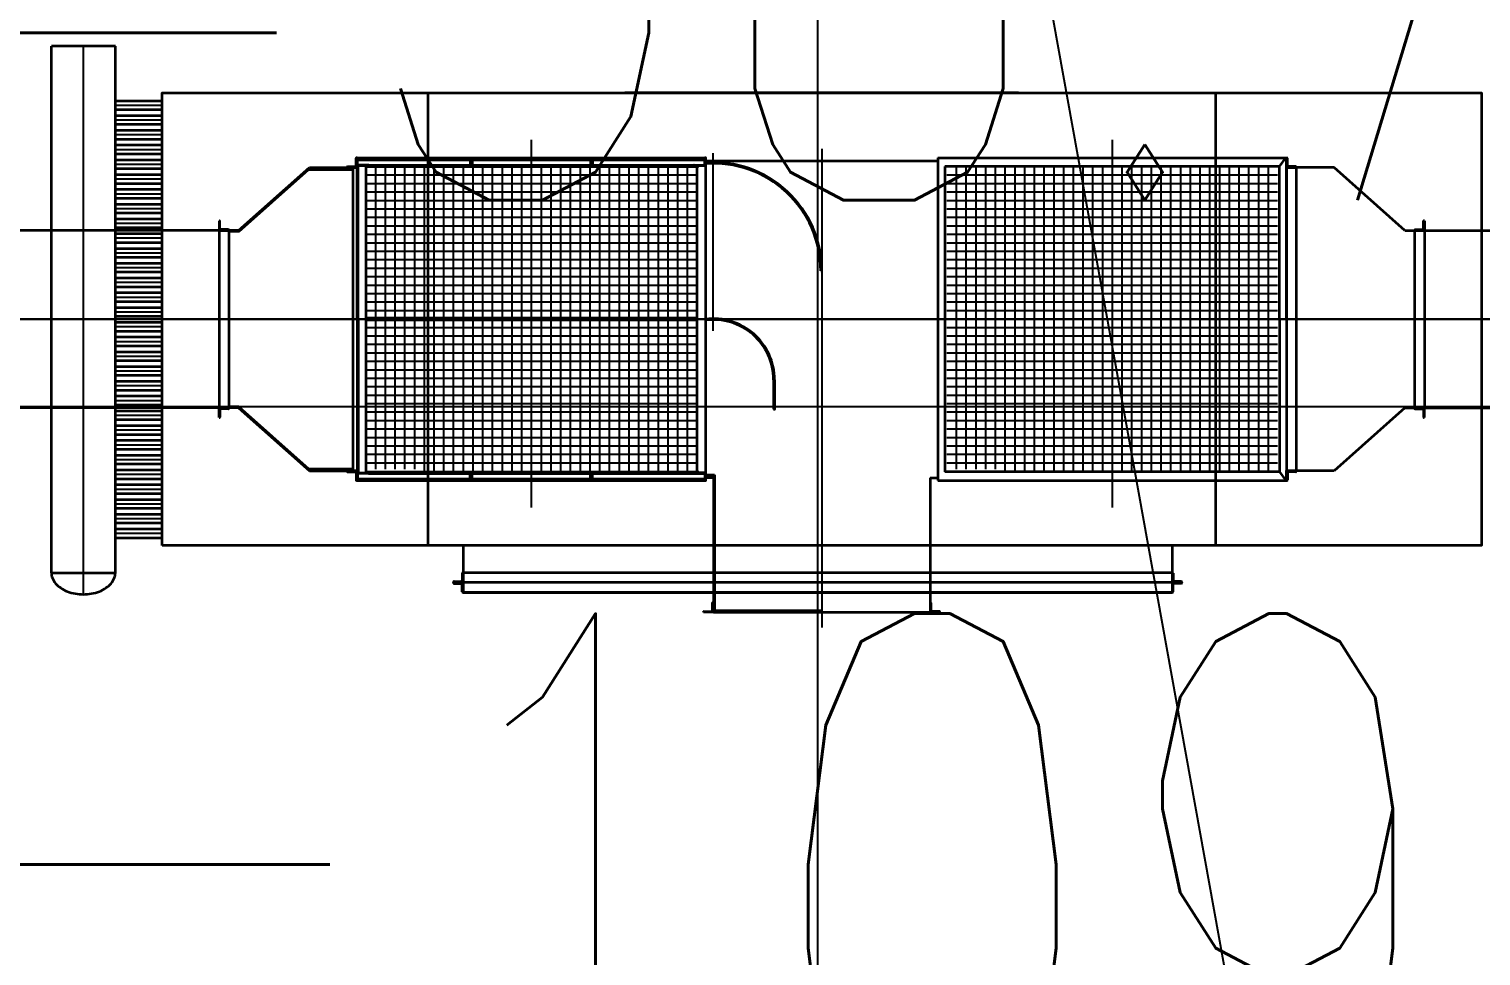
# Model space of a CAD drawing. Extents: x -170 to 1091, y -90 to 504.
# Drawn here: x 88.99 to 96.37, y 65.82 to 70.52 of the extents above; entities that cross this region are included whole.
import ezdxf

# ---------------------------------------------------------------- set-up
doc = ezdxf.new("R2010")
doc.units = 0
doc.header["$LTSCALE"] = 1000
doc.linetypes.add('CENTER', pattern=[50.8, 31.75, -6.35, 6.35, -6.35])
doc.linetypes.add('EB_DASHDOT', pattern=[39, 30, -3, 3, -3])
doc.layers.add('CAXA1', color=1, linetype='EB_DASHDOT', lineweight=25)
doc.layers.add('EB0', color=7, linetype='CONTINUOUS', lineweight=35)
for name, color, linetype in [('CENTER', 2, 'CENTER'), ('DIM_COOR', 3, 'CONTINUOUS'), ('PUB_TEXT', 7, 'CONTINUOUS')]:
    doc.layers.add(name, color=color, linetype=linetype)
doc.styles.add('_TCH_DIM', font='SIMPLEX', dxfattribs={"bigfont": 'GBCBIG'})

# ---------------------------------------------------------------- blocks, each defined once
blk = doc.blocks.new('*X249')
at = {"layer": 'EB0'}
for p, q in [((-50, 0), (-50, 3.5)), ((0, 0), (-50, 0)), ((-48.5, 5), (-10.5, 5)), ((-5, 10.5), (-5, 48.4)), ((0, 50), (-3.3, 50)), ((0, 50), (0, 0))]:
    blk.add_line(p, q, dxfattribs=at)
for centre, radius, start, end in [((-48.5, 3.5), 1.52, 90, 180), ((-10.5, 10.5), 5.5, 270.12178, 360), ((-3.3, 48.4), 1.65, 90, 179.73787)]:
    blk.add_arc(centre, radius, start, end, dxfattribs=at)
blk = doc.blocks.new('*X248')
at = {"layer": 'EB0', "color": 0, "linetype": 'ByBlock', "lineweight": -2, "ltscale": 0.2}
blk.add_blockref('*X249', (0, 0), dxfattribs=at)
blk = doc.blocks.new('*X251')
at = {"layer": 'EB0'}
for p, q in [((-50, 0), (-50, 3.5)), ((0, 0), (-50, 0)), ((-48.5, 5), (-10.5, 5)), ((-5, 10.5), (-5, 48.4)), ((0, 50), (-3.3, 50)), ((0, 50), (0, 0))]:
    blk.add_line(p, q, dxfattribs=at)
for centre, radius, start, end in [((-48.5, 3.5), 1.52, 90, 180), ((-10.5, 10.5), 5.5, 270.12178, 360), ((-3.3, 48.4), 1.65, 90, 179.73787)]:
    blk.add_arc(centre, radius, start, end, dxfattribs=at)
blk = doc.blocks.new('*X250')
at = {"layer": 'EB0', "color": 0, "linetype": 'ByBlock', "lineweight": -2, "ltscale": 0.2}
blk.add_blockref('*X251', (0, 0), dxfattribs=at)
blk = doc.blocks.new('*X253')
at = {"layer": 'EB0'}
for p, q in [((0, 50), (0, 0)), ((0, 50), (3.3, 50)), ((0, 0), (50, 0)), ((5, 10.5), (5, 48.4)), ((48.5, 5), (10.5, 5)), ((50, 0), (50, 3.5))]:
    blk.add_line(p, q, dxfattribs=at)
for centre, radius, start, end in [((3.3, 48.4), 1.65, 0.26213, 90), ((10.5, 10.5), 5.5, 180, 269.87822), ((48.5, 3.5), 1.52, 0, 90)]:
    blk.add_arc(centre, radius, start, end, dxfattribs=at)
blk = doc.blocks.new('*X252')
at = {"layer": 'EB0', "color": 0, "linetype": 'ByBlock', "lineweight": -2, "ltscale": 0.2}
blk.add_blockref('*X253', (0, 0), dxfattribs=at)
blk = doc.blocks.new('*X255')
at = {"layer": 'EB0'}
for p, q in [((0, 50), (0, 0)), ((0, 50), (3.3, 50)), ((0, 0), (50, 0)), ((5, 10.5), (5, 48.4)), ((48.5, 5), (10.5, 5)), ((50, 0), (50, 3.5))]:
    blk.add_line(p, q, dxfattribs=at)
for centre, radius, start, end in [((3.3, 48.4), 1.65, 0.26213, 90), ((10.5, 10.5), 5.5, 180, 269.87822), ((48.5, 3.5), 1.52, 0, 90)]:
    blk.add_arc(centre, radius, start, end, dxfattribs=at)
blk = doc.blocks.new('*X254')
at = {"layer": 'EB0', "color": 0, "linetype": 'ByBlock', "lineweight": -2, "ltscale": 0.2}
blk.add_blockref('*X255', (0, 0), dxfattribs=at)
blk = doc.blocks.new('*X257')
at = {"layer": 'EB0'}
for p, q in [((0, 0), (50, 0)), ((0, -50), (0, 0)), ((50, 0), (50, -3.5)), ((0, -50), (3.3, -50)), ((5, -10.5), (5, -48.4)), ((48.5, -5), (10.5, -5))]:
    blk.add_line(p, q, dxfattribs=at)
for centre, radius, start, end in [((3.3, -48.4), 1.65, 270, 359.73787), ((10.5, -10.5), 5.5, 90.12178, 180), ((48.5, -3.5), 1.52, 270, 360)]:
    blk.add_arc(centre, radius, start, end, dxfattribs=at)
blk = doc.blocks.new('*X256')
at = {"layer": 'EB0', "color": 0, "linetype": 'ByBlock', "lineweight": -2, "ltscale": 0.2}
blk.add_blockref('*X257', (0, 0), dxfattribs=at)
blk = doc.blocks.new('*X259')
at = {"layer": 'EB0'}
for p, q in [((-50, 0), (-50, 3.5)), ((0, 0), (-50, 0)), ((-48.5, 5), (-10.5, 5)), ((-5, 10.5), (-5, 48.4)), ((0, 50), (-3.3, 50)), ((0, 50), (0, 0))]:
    blk.add_line(p, q, dxfattribs=at)
for centre, radius, start, end in [((-48.5, 3.5), 1.52, 90, 180), ((-10.5, 10.5), 5.5, 270.12178, 360), ((-3.3, 48.4), 1.65, 90, 179.73787)]:
    blk.add_arc(centre, radius, start, end, dxfattribs=at)
blk = doc.blocks.new('*X258')
at = {"layer": 'EB0', "color": 0, "linetype": 'ByBlock', "lineweight": -2, "ltscale": 0.2}
blk.add_blockref('*X259', (0, 0), dxfattribs=at)
blk = doc.blocks.new('*X261')
at = {"layer": 'EB0'}
for p, q in [((0, 0), (-50, 0)), ((-50, 0), (-50, -3.5)), ((0, -50), (0, 0)), ((-48.5, -5), (-10.5, -5)), ((-5, -10.5), (-5, -48.4)), ((0, -50), (-3.3, -50))]:
    blk.add_line(p, q, dxfattribs=at)
for centre, radius, start, end in [((-48.5, -3.5), 1.52, 180, 270), ((-10.5, -10.5), 5.5, 0, 89.87822), ((-3.3, -48.4), 1.65, 180.26213, 270)]:
    blk.add_arc(centre, radius, start, end, dxfattribs=at)
blk = doc.blocks.new('*X260')
at = {"layer": 'EB0', "color": 0, "linetype": 'ByBlock', "lineweight": -2, "ltscale": 0.2}
blk.add_blockref('*X261', (0, 0), dxfattribs=at)
blk = doc.blocks.new('*X263')
at = {"layer": 'EB0'}
for p, q in [((0, 50), (0, 0)), ((0, 50), (3.3, 50)), ((0, 0), (50, 0)), ((5, 10.5), (5, 48.4)), ((48.5, 5), (10.5, 5)), ((50, 0), (50, 3.5))]:
    blk.add_line(p, q, dxfattribs=at)
for centre, radius, start, end in [((3.3, 48.4), 1.65, 0.26213, 90), ((10.5, 10.5), 5.5, 180, 269.87822), ((48.5, 3.5), 1.52, 0, 90)]:
    blk.add_arc(centre, radius, start, end, dxfattribs=at)
blk = doc.blocks.new('*X262')
at = {"layer": 'EB0', "color": 0, "linetype": 'ByBlock', "lineweight": -2, "ltscale": 0.2}
blk.add_blockref('*X263', (0, 0), dxfattribs=at)

msp = doc.modelspace()

# ---------------------------------------------------------------- linework, layer by layer
at = {"layer": 'CAXA1', "ltscale": 20}
msp.add_line((92.99947, 91.75001), (92.99944, 61.14843), dxfattribs=at)
at = {"layer": 'CENTER', "ltscale": 25}
for p, q in [((92.99997, 66.05662, 0), (92.99998, 74.31714, 0)), ((97.40132, 69.05001, -0.908), (86.97213, 69.05002, -0.908)), ((97.40132, 69.05001, -0.908), (86.97213, 69.05002, -0.908))]:
    msp.add_line(p, q, dxfattribs=at)
at = {"layer": 'DIM_COOR', "color": 4, "linetype": 'Continuous'}
for p, q in [((92.99945, 77.19997), (99.03007, 43.78661)), ((105.02156, 68.60446), (86.65156, 68.60446))]:
    msp.add_line(p, q, dxfattribs=at)
at = {"layer": 'EB0'}
for p, q in [((89.10794, 67.76252, -0.908), (89.10794, 70.43752, -0.908)), ((89.43294, 70.43752, -0.908), (89.10794, 70.43752, -0.908)), ((89.10794, 67.76252, -0.908), (89.10794, 70.43752, -0.908)), ((89.43294, 70.43752, -0.908), (89.10794, 70.43752, -0.908)), ((89.43294, 67.76252, -0.908), (89.43294, 70.43752, -0.908)), ((89.43294, 67.76252, -0.908), (89.43294, 70.43752, -0.908)), ((91.02044, 70.20001, -0.908), (91.02044, 67.90001, -0.908)), ((94.02046, 70.20001, -0.908), (92.02044, 70.20001, -0.908)), ((94.02046, 70.20001, -0.908), (92.02044, 70.20001, -0.908)), ((95.02044, 70.20001, -0.908), (95.02044, 67.90001, -0.908)), ((89.43294, 70.16002, -0.908), (89.67044, 70.16002, -0.908)), ((89.43294, 70.11502, -0.908), (89.67044, 70.11502, -0.908)), ((89.43294, 70.08502, -0.908), (89.67044, 70.08502, -0.908)), ((89.43294, 70.04002, -0.908), (89.67044, 70.04002, -0.908)), ((89.43294, 70.01002, -0.908), (89.67044, 70.01002, -0.908)), ((89.43294, 69.96502, -0.908), (89.67044, 69.96502, -0.908)), ((89.43294, 69.93502, -0.908), (89.67044, 69.93502, -0.908)), ((89.43294, 69.89002, -0.908), (89.67044, 69.89002, -0.908)), ((89.43294, 69.86002, -0.908), (89.67044, 69.86002, -0.908)), ((90.66044, 69.87001, -0.908), (90.66044, 68.23001, -0.908)), ((90.66044, 69.87001, -0.908), (90.66245, 69.87001, -0.908)), ((90.66044, 69.87001, -0.908), (90.66044, 69.83001, -0.908)), ((90.66044, 69.87001, -0.908), (92.43044, 69.87001, -0.908)), ((90.66044, 69.05001, -0.908), (90.66044, 69.87001, -0.908)), ((90.66344, 69.83751, -0.908), (90.66344, 69.86903, -0.908)), ((90.66344, 69.86001, -0.908), (91.23544, 69.86001, -0.908)), ((90.71892, 69.83301, -0.908), (90.66793, 69.83301, -0.908)), ((90.71892, 69.83301, -0.908), (92.37196, 69.83301, -0.908)), ((90.72044, 69.83001, -0.908), (90.72044, 69.83149, -0.908)), ((91.23544, 69.87001, -0.908), (91.23544, 69.83301, -0.908)), ((91.23544, 69.87001, -0.908), (91.24544, 69.87001, -0.908)), ((91.24544, 69.87001, -0.908), (91.24544, 69.83301, -0.908)), ((91.24544, 69.86001, -0.908), (91.84544, 69.86001, -0.908)), ((91.84544, 69.87001, -0.908), (91.84544, 69.83301, -0.908)), ((91.84544, 69.87001, -0.908), (91.85544, 69.87001, -0.908)), ((91.85544, 69.87001, -0.908), (91.85544, 69.83301, -0.908)), ((91.85544, 69.86001, -0.908), (92.42744, 69.86001, -0.908)), ((92.37044, 69.83001, -0.908), (92.37044, 69.83149, -0.908)), ((92.37196, 69.83301, -0.908), (92.42295, 69.83301, -0.908)), ((92.42744, 69.83751, -0.908), (92.42744, 69.86903, -0.908)), ((92.43044, 69.87001, -0.908), (92.42843, 69.87001, -0.908)), ((92.43044, 69.87001, -0.908), (92.43044, 68.23001, -0.908)), ((92.43044, 69.87001, -0.908), (92.43044, 69.83001, -0.908)), ((92.43044, 69.85499, -0.908), (92.43044, 68.24499, -0.908)), ((92.43044, 69.85499, -0.908), (93.61044, 69.85499, -0.908)), ((93.61044, 69.87001, -0.908), (95.38044, 69.87001, -0.908)), ((93.61044, 69.87001, -0.908), (93.61044, 68.23001, -0.908)), ((95.34548, 69.82501, -0.908), (95.37744, 69.86902, -0.908)), ((95.38044, 69.87001, -0.908), (95.38044, 68.23001, -0.908)), ((95.38044, 69.05001, -0.908), (95.38044, 69.87001, -0.908)), ((89.43294, 69.81502, -0.908), (89.67044, 69.81502, -0.908)), ((89.43294, 69.78502, -0.908), (89.67044, 69.78502, -0.908)), ((90.05844, 69.50002, -0.908), (90.41822, 69.82001, -0.908)), ((90.06017, 69.49502, -0.908), (90.41444, 69.81001, -0.908)), ((90.41444, 69.81001, -0.908), (90.64044, 69.81001, -0.908)), ((90.41822, 69.82001, -0.908), (90.66044, 69.82001, -0.908)), ((90.64044, 68.28001, -0.908), (90.64044, 69.82001, -0.908)), ((90.66044, 69.83001, -0.908), (92.43044, 69.83001, -0.908)), ((90.66044, 69.83001, -0.908), (90.72044, 69.83001, -0.908)), ((90.66544, 69.05001, -0.908), (90.66544, 69.83001, -0.908)), ((90.70044, 69.82501, -0.908), (90.70044, 69.83001, -0.908)), ((90.70044, 69.82501, -0.908), (92.39044, 69.82501, -0.908)), ((90.70544, 69.82501, -0.908), (90.70544, 68.27501, -0.908)), ((90.70544, 69.82501, -0.908), (92.38544, 69.82501, -0.908)), ((90.70544, 69.82501, -0.908), (92.38544, 69.82501, -0.908)), ((92.43044, 69.83001, -0.908), (92.37044, 69.83001, -0.908)), ((92.38544, 69.82501, -0.908), (92.38544, 68.27501, -0.908)), ((92.39044, 69.82501, -0.908), (92.39044, 69.83001, -0.908)), ((95.34548, 69.82501, -0.908), (93.64644, 69.82501, -0.908)), ((93.64644, 69.82501, -0.908), (93.64644, 68.27501, -0.908)), ((95.34548, 69.05001, -0.908), (95.34548, 69.82501, -0.908)), ((95.62266, 69.82001, -0.908), (95.38044, 69.82001, -0.908)), ((95.43044, 69.82001, -0.908), (95.43044, 68.28001, -0.908)), ((95.98244, 69.50001, -0.908), (95.62266, 69.82001, -0.908)), ((89.43294, 69.74002, -0.908), (89.67044, 69.74002, -0.908)), ((89.43294, 69.71002, -0.908), (89.67044, 69.71002, -0.908)), ((89.43294, 69.66502, -0.908), (89.67044, 69.66502, -0.908)), ((89.43294, 69.63502, -0.908), (89.67044, 69.63502, -0.908)), ((89.43294, 69.59002, -0.908), (89.67044, 69.59002, -0.908)), ((89.43294, 69.56002, -0.908), (89.67044, 69.56002, -0.908)), ((89.95944, 69.50002, -0.908), (86.97544, 69.50002, -0.908)), ((89.43294, 69.51502, -0.908), (89.67044, 69.51502, -0.908)), ((89.43294, 69.48502, -0.908), (89.67044, 69.48502, -0.908)), ((89.95944, 69.50002, -0.908), (89.95944, 68.60002, -0.908)), ((90.05844, 69.50002, -0.908), (89.95944, 69.50002, -0.908)), ((90.00944, 69.50002, -0.908), (90.00944, 68.60002, -0.908)), ((90.06017, 69.49502, -0.908), (90.00944, 69.49502, -0.908)), ((95.98244, 69.50001, -0.908), (96.08144, 69.50001, -0.908)), ((96.03144, 69.50001, -0.908), (96.03144, 68.60001, -0.908)), ((96.06098, 69.50001, -0.908), (99.04498, 69.50001, -0.908)), ((96.08144, 69.50001, -0.908), (96.08144, 68.60001, -0.908)), ((89.43294, 69.44002, -0.908), (89.67044, 69.44002, -0.908)), ((89.43294, 69.41002, -0.908), (89.67044, 69.41002, -0.908)), ((89.43294, 69.36502, -0.908), (89.67044, 69.36502, -0.908)), ((89.43294, 69.33502, -0.908), (89.67044, 69.33502, -0.908)), ((89.43294, 69.29002, -0.908), (89.67044, 69.29002, -0.908)), ((89.43294, 69.26002, -0.908), (89.67044, 69.26002, -0.908)), ((93.01544, 69.29594, -0.908), (93.02044, 69.29594, -0.908)), ((89.43294, 69.21502, -0.908), (89.67044, 69.21502, -0.908)), ((89.43294, 69.18502, -0.908), (89.67044, 69.18502, -0.908)), ((89.43294, 69.14002, -0.908), (89.67044, 69.14002, -0.908)), ((89.43294, 69.11002, -0.908), (89.67044, 69.11002, -0.908)), ((89.43294, 69.06502, -0.908), (89.67044, 69.06502, -0.908)), ((89.43294, 69.03502, -0.908), (89.67044, 69.03502, -0.908)), ((90.66044, 69.05001, -0.908), (90.66044, 68.23001, -0.908)), ((90.66544, 69.05001, -0.908), (90.66544, 68.27001, -0.908)), ((92.38544, 69.05501, -0.908), (90.70544, 69.05501, -0.908)), ((92.38544, 69.04501, -0.908), (90.70544, 69.04501, -0.908)), ((95.34548, 69.05001, -0.908), (95.34547, 68.27501, -0.908)), ((95.38044, 69.05001, -0.908), (95.38044, 68.23001, -0.908)), ((89.43294, 68.99002, -0.908), (89.67044, 68.99002, -0.908)), ((89.43294, 68.96002, -0.908), (89.67044, 68.96002, -0.908)), ((89.43294, 68.91502, -0.908), (89.67044, 68.91502, -0.908)), ((89.43294, 68.88502, -0.908), (89.67044, 68.88502, -0.908)), ((89.43294, 68.84002, -0.908), (89.67044, 68.84002, -0.908)), ((89.43294, 68.81002, -0.908), (89.67044, 68.81002, -0.908)), ((89.43294, 68.76502, -0.908), (89.67044, 68.76502, -0.908)), ((89.43294, 68.73502, -0.908), (89.67044, 68.73502, -0.908)), ((92.77544, 68.74262, -0.908), (92.77544, 68.59262, -0.908)), ((92.78044, 68.74262, -0.908), (92.78044, 68.59262, -0.908)), ((89.43294, 68.69002, -0.908), (89.67044, 68.69002, -0.908)), ((89.43294, 68.66002, -0.908), (89.67044, 68.66002, -0.908)), ((89.95944, 68.60002, -0.908), (86.97544, 68.60002, -0.908)), ((89.43294, 68.61502, -0.908), (89.67044, 68.61502, -0.908)), ((89.43294, 68.58502, -0.908), (89.67044, 68.58502, -0.908)), ((90.05844, 68.60002, -0.908), (89.95944, 68.60002, -0.908)), ((90.05844, 68.60002, -0.908), (89.95944, 68.60002, -0.908)), ((90.06016, 68.60502, -0.908), (90.00944, 68.60502, -0.908)), ((90.05844, 68.60002, -0.908), (90.41822, 68.28001, -0.908)), ((90.06016, 68.60502, -0.908), (90.41444, 68.29001, -0.908)), ((92.77544, 68.59262, -0.908), (92.78044, 68.59262, -0.908)), ((95.98244, 68.60001, -0.908), (95.62266, 68.28001, -0.908)), ((95.98244, 68.60001, -0.908), (96.08144, 68.60001, -0.908)), ((95.98244, 68.60001, -0.908), (96.08144, 68.60001, -0.908)), ((96.06097, 68.60001, -0.908), (99.04497, 68.60001, -0.908)), ((89.43294, 68.54002, -0.908), (89.67044, 68.54002, -0.908)), ((89.43294, 68.51002, -0.908), (89.67044, 68.51002, -0.908)), ((89.43294, 68.46502, -0.908), (89.67044, 68.46502, -0.908)), ((89.43294, 68.43502, -0.908), (89.67044, 68.43502, -0.908)), ((89.43294, 68.39002, -0.908), (89.67044, 68.39002, -0.908)), ((89.43294, 68.36002, -0.908), (89.67044, 68.36002, -0.908)), ((89.43294, 68.31502, -0.908), (89.67044, 68.31502, -0.908)), ((89.43294, 68.28502, -0.908), (89.67044, 68.28502, -0.908)), ((90.41444, 68.29001, -0.908), (90.64044, 68.29001, -0.908)), ((89.43294, 68.24002, -0.908), (89.67044, 68.24002, -0.908)), ((89.43294, 68.21002, -0.908), (89.67044, 68.21002, -0.908)), ((90.41822, 68.28001, -0.908), (90.66044, 68.28001, -0.908)), ((90.66044, 68.28001, -0.908), (90.61044, 68.28001, -0.908)), ((90.61044, 68.28001, -0.908), (90.61044, 68.27654, -0.908)), ((90.61196, 68.27501, -0.908), (90.64995, 68.27501, -0.908)), ((90.65544, 68.26951, -0.908), (90.65544, 68.23166, -0.908)), ((90.66044, 68.23001, -0.908), (90.65709, 68.23001, -0.908)), ((90.66044, 68.23001, -0.908), (90.66044, 68.28001, -0.908)), ((90.66044, 68.23001, -0.908), (90.66044, 68.27001, -0.908)), ((90.66044, 68.27001, -0.908), (90.72044, 68.27001, -0.908)), ((90.66044, 68.27001, -0.908), (92.43044, 68.27001, -0.908)), ((90.66044, 68.23001, -0.908), (92.43044, 68.23001, -0.908)), ((90.66044, 68.23001, -0.908), (90.66245, 68.23001, -0.908)), ((90.66344, 68.26251, -0.908), (90.66344, 68.231, -0.908)), ((90.66344, 68.24001, -0.908), (91.23544, 68.24001, -0.908)), ((90.71892, 68.26701, -0.908), (90.66793, 68.26701, -0.908)), ((90.70044, 68.27501, -0.908), (90.70044, 68.27001, -0.908)), ((90.70044, 68.27501, -0.908), (92.39044, 68.27501, -0.908)), ((90.70544, 68.27501, -0.908), (92.38544, 68.27501, -0.908)), ((90.71892, 68.26701, -0.908), (92.37196, 68.26701, -0.908)), ((90.72044, 68.27001, -0.908), (90.72044, 68.26854, -0.908)), ((91.23544, 68.23001, -0.908), (91.23544, 68.26701, -0.908)), ((91.23544, 68.23001, -0.908), (91.24544, 68.23001, -0.908)), ((91.24544, 68.23001, -0.908), (91.24544, 68.26701, -0.908)), ((91.24544, 68.24001, -0.908), (91.84544, 68.24001, -0.908)), ((91.84544, 68.23001, -0.908), (91.84544, 68.26701, -0.908)), ((91.84544, 68.23001, -0.908), (91.85544, 68.23001, -0.908)), ((91.85544, 68.23001, -0.908), (91.85544, 68.26701, -0.908)), ((91.85544, 68.24001, -0.908), (92.42744, 68.24001, -0.908)), ((92.37044, 68.27001, -0.908), (92.37044, 68.26853, -0.908)), ((92.43044, 68.27001, -0.908), (92.37044, 68.27001, -0.908)), ((92.37196, 68.26701, -0.908), (92.42295, 68.26701, -0.908)), ((92.39044, 68.27501, -0.908), (92.39044, 68.27001, -0.908)), ((92.42744, 68.26251, -0.908), (92.42744, 68.231, -0.908)), ((92.43044, 68.23001, -0.908), (92.42843, 68.23001, -0.908)), ((92.43044, 68.23001, -0.908), (92.43044, 68.27001, -0.908)), ((92.43044, 68.26003, -0.908), (92.47544, 68.26003, -0.908)), ((92.43044, 68.25503, -0.908), (92.47044, 68.25503, -0.908)), ((92.47044, 68.24499, -0.908), (92.43044, 68.24499, -0.908)), ((92.47044, 68.25503, -0.908), (92.47044, 67.56112, -0.908)), ((92.47544, 68.26003, -0.908), (92.47544, 67.57112, -0.908)), ((93.57044, 68.24499, -0.908), (93.57044, 67.56112, -0.908)), ((93.57044, 68.24499, -0.908), (93.61044, 68.24499, -0.908)), ((93.61044, 68.23001, -0.908), (95.38044, 68.23001, -0.908)), ((95.34547, 68.27501, -0.908), (93.64644, 68.27501, -0.908)), ((95.34547, 68.27501, -0.908), (95.37744, 68.23099, -0.908)), ((95.38044, 68.23001, -0.908), (95.37843, 68.23001, -0.908)), ((95.62266, 68.28001, -0.908), (95.38044, 68.28001, -0.908)), ((95.38044, 68.28001, -0.908), (95.43044, 68.28001, -0.908)), ((95.38044, 68.23001, -0.908), (95.38044, 68.28001, -0.908)), ((95.38044, 68.23001, -0.908), (95.38044, 68.27001, -0.908)), ((95.38044, 68.23001, -0.908), (95.38379, 68.23001, -0.908)), ((95.38544, 68.26951, -0.908), (95.38544, 68.23165, -0.908)), ((95.42892, 68.27501, -0.908), (95.39093, 68.27501, -0.908)), ((95.43044, 68.28001, -0.908), (95.43044, 68.27653, -0.908)), ((89.43294, 68.16502, -0.908), (89.67044, 68.16502, -0.908)), ((89.43294, 68.13502, -0.908), (89.67044, 68.13502, -0.908)), ((89.43294, 68.09002, -0.908), (89.67044, 68.09002, -0.908)), ((89.43294, 68.06002, -0.908), (89.67044, 68.06002, -0.908)), ((89.43294, 68.01502, -0.908), (89.67044, 68.01502, -0.908)), ((89.43294, 67.98502, -0.908), (89.67044, 67.98502, -0.908)), ((89.43294, 67.94002, -0.908), (89.67044, 67.94002, -0.908)), ((93.02044, 67.90001, -0.908), (89.67044, 67.90002, -0.908)), ((91.19992, 67.90001, -0.908), (91.19992, 67.7626, -0.908)), ((94.79992, 67.90001, -0.908), (94.79992, 67.7626, -0.908)), ((89.10794, 67.76252, -0.908), (89.43294, 67.76252, -0.908)), ((89.10794, 67.76252, -0.908), (89.43294, 67.76252, -0.908)), ((91.14992, 67.7146, -0.908), (91.14992, 67.7126, -0.908)), ((94.84992, 67.7126, -0.908), (91.14992, 67.7126, -0.908)), ((94.84992, 67.7126, -0.908), (91.14992, 67.7126, -0.908)), ((91.14992, 67.7106, -0.908), (91.14992, 67.7126, -0.908)), ((91.15292, 67.7176, -0.908), (91.18992, 67.7176, -0.908)), ((91.15292, 67.7076, -0.908), (91.18992, 67.7076, -0.908)), ((91.19492, 67.7596, -0.908), (91.19492, 67.7226, -0.908)), ((91.19492, 67.6656, -0.908), (91.19492, 67.7026, -0.908)), ((91.19792, 67.7626, -0.908), (91.19992, 67.7626, -0.908)), ((91.19992, 67.7626, -0.908), (91.19992, 67.7126, -0.908)), ((94.79992, 67.7626, -0.908), (91.19992, 67.7626, -0.908)), ((91.19992, 67.7126, -0.908), (91.19992, 67.6626, -0.908)), ((94.79992, 67.7626, -0.908), (94.79992, 67.7126, -0.908)), ((94.80192, 67.7626, -0.908), (94.79992, 67.7626, -0.908)), ((94.79992, 67.7126, -0.908), (94.79992, 67.6626, -0.908)), ((94.80492, 67.7596, -0.908), (94.80492, 67.7226, -0.908)), ((94.80492, 67.6656, -0.908), (94.80492, 67.7026, -0.908)), ((94.84692, 67.7176, -0.908), (94.80992, 67.7176, -0.908)), ((94.84692, 67.7076, -0.908), (94.80992, 67.7076, -0.908)), ((94.84992, 67.7146, -0.908), (94.84992, 67.7126, -0.908)), ((94.84992, 67.7106, -0.908), (94.84992, 67.7126, -0.908)), ((91.19792, 67.6626, -0.908), (91.19992, 67.6626, -0.908)), ((94.79992, 67.6626, -0.908), (91.19992, 67.6626, -0.908)), ((94.79992, 67.6626, -0.908), (91.19992, 67.6626, -0.908)), ((91.19992, 67.6626, -0.908), (94.80192, 67.6626, -0.908)), ((94.80192, 67.6626, -0.908), (94.79992, 67.6626, -0.908)), ((92.47044, 67.57112, -0.908), (93.02044, 67.57112, -0.908)), ((92.47044, 67.56112, -0.908), (93.57044, 67.56112, -0.908))]:
    msp.add_line(p, q, dxfattribs=at)
at = {"layer": 'EB0', "lineweight": 25}
for p, q in [((89.27044, 67.65252, -0.908), (89.27044, 70.43752, -0.908)), ((89.43294, 70.13752, -0.908), (89.67044, 70.13752, -0.908)), ((89.43294, 70.06252, -0.908), (89.67044, 70.06252, -0.908)), ((89.43294, 69.98752, -0.908), (89.67044, 69.98752, -0.908)), ((89.43294, 69.91252, -0.908), (89.67044, 69.91252, -0.908)), ((91.54544, 69.96095, -0.908), (91.54544, 68.0944, -0.908)), ((93.02044, 69.91517, -0.908), (93.02044, 67.48408, -0.908)), ((94.49544, 69.96095, -0.908), (94.49544, 68.0944, -0.908)), ((89.43294, 69.83752, -0.908), (89.67044, 69.83752, -0.908)), ((92.46994, 68.99109, -0.908), (92.46994, 69.8938, -0.908)), ((89.43294, 69.76252, -0.908), (89.67044, 69.76252, -0.908)), ((92.38544, 69.78101, -0.908), (90.70544, 69.78101, -0.908)), ((90.75344, 69.82501, -0.908), (90.75344, 68.28801, -0.908)), ((90.80294, 69.82501, -0.908), (90.80294, 68.28801, -0.908)), ((90.85244, 69.82501, -0.908), (90.85244, 68.28801, -0.908)), ((90.90194, 69.82501, -0.908), (90.90194, 68.28895, -0.908)), ((90.95144, 69.82501, -0.908), (90.95144, 68.28895, -0.908)), ((91.00094, 69.82501, -0.908), (91.00094, 68.27501, -0.908)), ((91.05044, 69.82501, -0.908), (91.05044, 68.27501, -0.908)), ((91.09994, 69.82501, -0.908), (91.09994, 68.27501, -0.908)), ((91.14944, 69.82501, -0.908), (91.14944, 68.27501, -0.908)), ((91.19894, 69.82501, -0.908), (91.19894, 68.27501, -0.908)), ((91.24844, 69.82501, -0.908), (91.24844, 68.27501, -0.908)), ((91.29794, 69.82501, -0.908), (91.29794, 68.27501, -0.908)), ((91.34744, 69.82501, -0.908), (91.34744, 68.27501, -0.908)), ((91.39694, 69.82501, -0.908), (91.39694, 68.27501, -0.908)), ((91.44644, 69.82501, -0.908), (91.44644, 68.27501, -0.908)), ((91.49594, 69.82501, -0.908), (91.49594, 68.27501, -0.908)), ((91.54544, 69.82501, -0.908), (91.54544, 68.27501, -0.908)), ((91.59494, 69.82501, -0.908), (91.59494, 68.27501, -0.908)), ((91.64444, 69.82501, -0.908), (91.64444, 68.27501, -0.908)), ((91.69394, 69.82501, -0.908), (91.69394, 68.27501, -0.908)), ((91.74344, 69.82501, -0.908), (91.74344, 68.27501, -0.908)), ((91.79294, 69.82501, -0.908), (91.79294, 68.27501, -0.908)), ((91.84244, 69.82501, -0.908), (91.84244, 68.27501, -0.908)), ((91.89194, 69.82501, -0.908), (91.89194, 68.27501, -0.908)), ((91.94144, 69.82501, -0.908), (91.94144, 68.27501, -0.908)), ((91.99094, 69.82501, -0.908), (91.99094, 68.27501, -0.908)), ((92.04044, 69.82501, -0.908), (92.04044, 68.27501, -0.908)), ((92.08994, 69.82501, -0.908), (92.08994, 68.27601, -0.908)), ((92.13944, 69.82501, -0.908), (92.13944, 68.27501, -0.908)), ((92.18894, 69.82501, -0.908), (92.18894, 68.27601, -0.908)), ((92.23844, 69.82501, -0.908), (92.23844, 68.27601, -0.908)), ((92.28794, 69.82501, -0.908), (92.28794, 68.27601, -0.908)), ((92.33744, 69.82501, -0.908), (92.33744, 68.27501, -0.908)), ((95.33544, 69.78101, -0.908), (93.65544, 69.78101, -0.908)), ((93.70344, 69.82501, -0.908), (93.70344, 68.28801, -0.908)), ((93.75294, 69.82501, -0.908), (93.75294, 68.28801, -0.908)), ((93.80244, 69.82501, -0.908), (93.80244, 68.28801, -0.908)), ((93.85194, 69.82501, -0.908), (93.85194, 68.28895, -0.908)), ((93.90144, 69.82501, -0.908), (93.90144, 68.28895, -0.908)), ((93.95094, 69.82501, -0.908), (93.95094, 68.27501, -0.908)), ((94.00044, 69.82501, -0.908), (94.00044, 68.27501, -0.908)), ((94.04994, 69.82501, -0.908), (94.04994, 68.27501, -0.908)), ((94.09944, 69.82501, -0.908), (94.09944, 68.27501, -0.908)), ((94.14894, 69.82501, -0.908), (94.14894, 68.27501, -0.908)), ((94.19844, 69.82501, -0.908), (94.19844, 68.27501, -0.908)), ((94.24794, 69.82501, -0.908), (94.24794, 68.27501, -0.908)), ((94.29744, 69.82501, -0.908), (94.29744, 68.27501, -0.908)), ((94.34694, 69.82501, -0.908), (94.34694, 68.27501, -0.908)), ((94.39644, 69.82501, -0.908), (94.39644, 68.27501, -0.908)), ((94.44594, 69.82501, -0.908), (94.44594, 68.27501, -0.908)), ((94.49544, 69.82501, -0.908), (94.49544, 68.27501, -0.908)), ((94.54494, 69.82501, -0.908), (94.54494, 68.27501, -0.908)), ((94.59444, 69.82501, -0.908), (94.59444, 68.27501, -0.908)), ((94.64394, 69.82501, -0.908), (94.64394, 68.27501, -0.908)), ((94.69344, 69.82501, -0.908), (94.69344, 68.27501, -0.908)), ((94.74294, 69.82501, -0.908), (94.74294, 68.27501, -0.908)), ((94.79244, 69.82501, -0.908), (94.79244, 68.27501, -0.908)), ((94.84194, 69.82501, -0.908), (94.84194, 68.27501, -0.908)), ((94.89144, 69.82501, -0.908), (94.89144, 68.27501, -0.908)), ((94.94094, 69.82501, -0.908), (94.94094, 68.27501, -0.908)), ((94.99044, 69.82501, -0.908), (94.99044, 68.27501, -0.908)), ((95.03994, 69.82501, -0.908), (95.03994, 68.27601, -0.908)), ((95.08944, 69.82501, -0.908), (95.08944, 68.27501, -0.908)), ((95.13894, 69.82501, -0.908), (95.13894, 68.27601, -0.908)), ((95.18844, 69.82501, -0.908), (95.18844, 68.27601, -0.908)), ((95.23794, 69.82501, -0.908), (95.23794, 68.27601, -0.908)), ((95.28744, 69.82501, -0.908), (95.28744, 68.27501, -0.908)), ((89.43294, 69.68752, -0.908), (89.67044, 69.68752, -0.908)), ((92.38544, 69.73801, -0.908), (90.70544, 69.73801, -0.908)), ((92.38544, 69.69501, -0.908), (90.70544, 69.69501, -0.908)), ((95.33544, 69.73801, -0.908), (93.65544, 69.73801, -0.908)), ((95.33544, 69.69501, -0.908), (93.65544, 69.69501, -0.908)), ((89.43294, 69.61252, -0.908), (89.67044, 69.61252, -0.908)), ((92.38544, 69.65201, -0.908), (90.70544, 69.65201, -0.908)), ((95.33544, 69.65201, -0.908), (93.65544, 69.65201, -0.908)), ((89.43294, 69.53752, -0.908), (89.67044, 69.53752, -0.908)), ((92.38544, 69.60901, -0.908), (90.70544, 69.60901, -0.908)), ((92.38544, 69.56601, -0.908), (90.70544, 69.56601, -0.908)), ((95.33544, 69.60901, -0.908), (93.65544, 69.60901, -0.908)), ((95.33544, 69.56601, -0.908), (93.65544, 69.56601, -0.908)), ((89.43294, 69.46252, -0.908), (89.67044, 69.46252, -0.908)), ((92.38544, 69.52301, -0.908), (90.70544, 69.52301, -0.908)), ((92.38544, 69.48001, -0.908), (90.70544, 69.48001, -0.908)), ((95.33544, 69.52301, -0.908), (93.65544, 69.52301, -0.908)), ((95.33544, 69.48001, -0.908), (93.65544, 69.48001, -0.908)), ((92.38544, 69.43701, -0.908), (90.70544, 69.43701, -0.908)), ((92.38544, 69.39401, -0.908), (90.70544, 69.39401, -0.908)), ((95.33544, 69.43701, -0.908), (93.65544, 69.43701, -0.908)), ((95.33544, 69.39401, -0.908), (93.65544, 69.39401, -0.908)), ((89.43294, 69.38752, -0.908), (89.67044, 69.38752, -0.908)), ((92.38544, 69.35101, -0.908), (90.70544, 69.35101, -0.908)), ((95.33544, 69.35101, -0.908), (93.65544, 69.35101, -0.908)), ((89.43294, 69.31252, -0.908), (89.67044, 69.31252, -0.908)), ((92.38544, 69.30801, -0.908), (90.70544, 69.30801, -0.908)), ((92.38544, 69.26501, -0.908), (90.70544, 69.26501, -0.908)), ((95.33544, 69.30801, -0.908), (93.65544, 69.30801, -0.908)), ((95.33544, 69.26501, -0.908), (93.65544, 69.26501, -0.908)), ((89.43294, 69.23752, -0.908), (89.67044, 69.23752, -0.908)), ((92.38544, 69.22201, -0.908), (90.70544, 69.22201, -0.908)), ((92.38544, 69.17901, -0.908), (90.70544, 69.17901, -0.908)), ((95.33544, 69.22201, -0.908), (93.65544, 69.22201, -0.908)), ((95.33544, 69.17901, -0.908), (93.65544, 69.17901, -0.908)), ((89.43294, 69.16252, -0.908), (89.67044, 69.16252, -0.908)), ((92.38544, 69.13601, -0.908), (90.70544, 69.13601, -0.908)), ((92.38544, 69.09301, -0.908), (90.70544, 69.09301, -0.908)), ((95.33544, 69.13601, -0.908), (93.65544, 69.13601, -0.908)), ((95.33544, 69.09301, -0.908), (93.65544, 69.09301, -0.908)), ((86.95497, 69.05002, -0.908), (99.04497, 69.05001, -0.908)), ((96.84265, 69.05001, -0.908), (88.47865, 69.05002, -0.908)), ((89.43294, 69.08752, -0.908), (89.67044, 69.08752, -0.908)), ((89.43294, 69.01252, -0.908), (89.67044, 69.01252, -0.908)), ((92.38544, 69.00701, -0.908), (90.70544, 69.00701, -0.908)), ((92.38544, 68.96401, -0.908), (90.70544, 68.96401, -0.908)), ((95.33544, 69.00701, -0.908), (93.65544, 69.00701, -0.908)), ((95.33544, 68.96401, -0.908), (93.65544, 68.96401, -0.908)), ((89.43294, 68.93752, -0.908), (89.67044, 68.93752, -0.908)), ((92.38544, 68.92101, -0.908), (90.70544, 68.92101, -0.908)), ((92.38544, 68.87801, -0.908), (90.70544, 68.87801, -0.908)), ((95.33544, 68.92101, -0.908), (93.65544, 68.92101, -0.908)), ((95.33544, 68.87801, -0.908), (93.65544, 68.87801, -0.908)), ((89.43294, 68.86252, -0.908), (89.67044, 68.86252, -0.908)), ((92.38544, 68.83501, -0.908), (90.70544, 68.83501, -0.908)), ((95.33544, 68.83501, -0.908), (93.65544, 68.83501, -0.908)), ((89.43294, 68.78752, -0.908), (89.67044, 68.78752, -0.908)), ((92.38544, 68.79201, -0.908), (90.70544, 68.79201, -0.908)), ((92.38544, 68.74901, -0.908), (90.70544, 68.74901, -0.908)), ((95.33544, 68.79201, -0.908), (93.65544, 68.79201, -0.908)), ((95.33544, 68.74901, -0.908), (93.65544, 68.74901, -0.908)), ((89.43294, 68.71252, -0.908), (89.67044, 68.71252, -0.908)), ((92.38544, 68.70601, -0.908), (90.70544, 68.70601, -0.908)), ((92.38544, 68.66301, -0.908), (90.70544, 68.66301, -0.908)), ((95.33544, 68.70601, -0.908), (93.65544, 68.70601, -0.908)), ((95.33544, 68.66301, -0.908), (93.65544, 68.66301, -0.908)), ((89.43294, 68.63752, -0.908), (89.67044, 68.63752, -0.908)), ((92.38544, 68.62001, -0.908), (90.70544, 68.62001, -0.908)), ((92.38544, 68.57701, -0.908), (90.70544, 68.57701, -0.908)), ((95.33544, 68.62001, -0.908), (93.65544, 68.62001, -0.908)), ((95.33544, 68.57701, -0.908), (93.65544, 68.57701, -0.908)), ((89.43294, 68.56252, -0.908), (89.67044, 68.56252, -0.908)), ((92.38544, 68.53401, -0.908), (90.70544, 68.53401, -0.908)), ((95.33544, 68.53401, -0.908), (93.65544, 68.53401, -0.908)), ((89.43294, 68.48752, -0.908), (89.67044, 68.48752, -0.908)), ((92.38544, 68.49101, -0.908), (90.70544, 68.49101, -0.908)), ((92.38544, 68.44801, -0.908), (90.70544, 68.44801, -0.908)), ((95.33544, 68.49101, -0.908), (93.65544, 68.49101, -0.908)), ((95.33544, 68.44801, -0.908), (93.65544, 68.44801, -0.908)), ((89.43294, 68.41252, -0.908), (89.67044, 68.41252, -0.908)), ((92.38544, 68.40501, -0.908), (90.70544, 68.40501, -0.908)), ((92.38544, 68.36201, -0.908), (90.70544, 68.36201, -0.908)), ((95.33544, 68.40501, -0.908), (93.65544, 68.40501, -0.908)), ((95.33544, 68.36201, -0.908), (93.65544, 68.36201, -0.908)), ((89.43294, 68.33752, -0.908), (89.67044, 68.33752, -0.908)), ((92.38544, 68.31901, -0.908), (90.70544, 68.31901, -0.908)), ((95.33544, 68.31901, -0.908), (93.65544, 68.31901, -0.908)), ((89.43294, 68.26252, -0.908), (89.67044, 68.26252, -0.908)), ((89.43294, 68.18752, -0.908), (89.67044, 68.18752, -0.908)), ((89.43294, 68.11252, -0.908), (89.67044, 68.11252, -0.908)), ((89.43294, 68.03752, -0.908), (89.67044, 68.03752, -0.908)), ((89.43294, 67.96252, -0.908), (89.67044, 67.96252, -0.908)), ((92.44992, 67.56112, -0.908), (93.54992, 67.56112, -0.908))]:
    msp.add_line(p, q, dxfattribs=at)
at = {"layer": 'EB0', "color": 1, "linetype": 'ByBlock', "lineweight": -2, "ltscale": 0.2}
msp.add_line((92.78044, 68.59262, -0.908), (92.78044, 68.73945, -0.908), dxfattribs=at)
at = {"layer": 'EB0', "elevation": -0.908}
for points in [[(89.67044, 67.90002), (89.67044, 70.20002), (96.37044, 70.20001), (96.37044, 67.90001), (93.02044, 67.90001)], [(89.10794, 67.76252), (89.10829, 67.75532), (89.10933, 67.74816), (89.11106, 67.74106), (89.11348, 67.73405), (89.11656, 67.72716), (89.12031, 67.72042), (89.1247, 67.71386), (89.12971, 67.70752), (89.13532, 67.7014), (89.14152, 67.69555), (89.14826, 67.68999), (89.15553, 67.68473), (89.16329, 67.67981), (89.17151, 67.67525), (89.18016, 67.67105), (89.18919, 67.66725), (89.19857, 67.66386), (89.20825, 67.66089), (89.2182, 67.65835), (89.22838, 67.65626), (89.23874, 67.65463), (89.24923, 67.65346), (89.25981, 67.65275), (89.27044, 67.65252), (89.28107, 67.65275), (89.29165, 67.65346), (89.30214, 67.65463), (89.3125, 67.65626), (89.32267, 67.65835), (89.33263, 67.66089), (89.34231, 67.66386), (89.35169, 67.66725), (89.36072, 67.67105), (89.36936, 67.67525), (89.37758, 67.67981), (89.38534, 67.68473), (89.39261, 67.68999), (89.39936, 67.69555), (89.40555, 67.7014), (89.41117, 67.70752), (89.41618, 67.71386), (89.42057, 67.72042), (89.42431, 67.72716), (89.4274, 67.73405), (89.42982, 67.74106), (89.43155, 67.74816), (89.43259, 67.75532), (89.43294, 67.76252)], [(89.10794, 67.76252), (89.10829, 67.75532), (89.10933, 67.74816), (89.11106, 67.74106), (89.11348, 67.73405), (89.11656, 67.72716), (89.12031, 67.72042), (89.1247, 67.71386), (89.12971, 67.70752), (89.13532, 67.7014), (89.14152, 67.69555), (89.14826, 67.68999), (89.15553, 67.68473), (89.16329, 67.67981), (89.17151, 67.67525), (89.18016, 67.67105), (89.18919, 67.66725), (89.19857, 67.66386), (89.20825, 67.66089), (89.2182, 67.65835), (89.22838, 67.65626), (89.23874, 67.65463), (89.24923, 67.65346), (89.25981, 67.65275), (89.27044, 67.65252), (89.28107, 67.65275), (89.29165, 67.65346), (89.30214, 67.65463), (89.3125, 67.65626), (89.32267, 67.65835), (89.33263, 67.66089), (89.34231, 67.66386), (89.35169, 67.66725), (89.36072, 67.67105), (89.36936, 67.67525), (89.37758, 67.67981), (89.38534, 67.68473), (89.39261, 67.68999), (89.39936, 67.69555), (89.40555, 67.7014), (89.41117, 67.70752), (89.41618, 67.71386), (89.42057, 67.72042), (89.42431, 67.72716), (89.4274, 67.73405), (89.42982, 67.74106), (89.43155, 67.74816), (89.43259, 67.75532), (89.43294, 67.76252)]]:
    msp.add_lwpolyline(points, dxfattribs=at)
at = {"layer": 'EB0'}
for centre, radius, start, end in [((90.66245, 69.86902, -0.908), 0.00099, 0.262068, 89.99994), ((90.66794, 69.83751, -0.908), 0.0045, 179.99994, 269.878163), ((90.71892, 69.83149, -0.908), 0.00152, 359.99994, 89.99994), ((92.37196, 69.83149, -0.908), 0.00152, 89.99994, 179.99994), ((92.42294, 69.83751, -0.908), 0.0045, 270.121717, 359.99994), ((92.42843, 69.86902, -0.908), 0.00099, 89.99994, 179.737812), ((92.46994, 69.29594, -0.908), 0.5505, 359.99994, 94.114617), ((92.46994, 69.29594, -0.908), 0.5455, 359.99994, 94.152398), ((92.47044, 68.74262, -0.908), 0.31, 359.99994, 97.413614), ((92.47044, 68.74262, -0.908), 0.305, 359.99994, 97.413614), ((90.61196, 68.27654, -0.908), 0.00152, 179.99994, 269.99994), ((90.64994, 68.26951, -0.908), 0.0055, 359.99994, 89.878163), ((90.65709, 68.23166, -0.908), 0.00165, 180.262068, 269.99994), ((90.66245, 68.231, -0.908), 0.00099, 269.99994, 359.737812), ((90.66794, 68.26251, -0.908), 0.0045, 90.121717, 179.99994), ((90.71892, 68.26854, -0.908), 0.00152, 269.99994, 359.99994), ((92.37196, 68.26853, -0.908), 0.00152, 179.99994, 269.99994), ((92.42294, 68.26251, -0.908), 0.0045, 359.99994, 89.878163), ((92.42843, 68.231, -0.908), 0.00099, 180.262068, 269.99994), ((95.37843, 68.231, -0.908), 0.00099, 180.262068, 269.99994), ((95.38379, 68.23166, -0.908), 0.00165, 269.99994, 359.737812), ((95.39094, 68.26951, -0.908), 0.0055, 90.121717, 179.99994), ((95.42892, 68.27653, -0.908), 0.00152, 269.99994, 359.99994), ((91.15292, 67.7146, -0.908), 0.003, 89.99994, 179.99994), ((91.15292, 67.7106, -0.908), 0.003, 179.99994, 269.99994), ((91.18992, 67.7226, -0.908), 0.005, 269.99994, 359.99994), ((91.18992, 67.7026, -0.908), 0.005, 359.99994, 89.99994), ((91.19792, 67.7596, -0.908), 0.003, 89.99994, 179.99994), ((94.80192, 67.7596, -0.908), 0.003, 359.99994, 89.99994), ((94.80992, 67.7226, -0.908), 0.005, 179.99994, 269.99994), ((94.80992, 67.7026, -0.908), 0.005, 89.99994, 179.99994), ((94.84692, 67.7146, -0.908), 0.003, 359.99994, 89.99994), ((94.84692, 67.7106, -0.908), 0.003, 269.99994, 359.99994), ((91.19792, 67.6656, -0.908), 0.003, 179.99994, 269.99994), ((94.80192, 67.6656, -0.908), 0.003, 269.99994, 359.99994)]:
    msp.add_arc(centre, radius, start, end, dxfattribs=at)
at = {"layer": 'EB0', "color": 0, "linetype": 'Continuous', "lineweight": 35}
for p in [(92.43044, 69.87001, -0.908), (90.66044, 69.82001, -0.908), (92.39044, 69.83001, -0.908), (92.39044, 69.82501, -0.908), (92.43044, 69.83001, -0.908), (92.78044, 68.59262, -0.908), (90.66044, 68.28001, -0.908), (92.39044, 68.27501, -0.908), (92.39044, 68.27001, -0.908), (92.43044, 68.27001, -0.908), (92.43044, 68.23001, -0.908), (95.38044, 68.28001, -0.908)]:
    msp.add_point(p, dxfattribs=at)

# ---------------------------------------------------------------- block references
at = {"layer": 'EB0', "xscale": 0.001, "yscale": 0.001, "zscale": 0.001, "rotation": 359.9999401246263}
for name, p in [('*X250', (90.66044, 69.82001, -0.908)), ('*X262', (95.38044, 69.82001, -0.908)), ('*X254', (89.95944, 69.50002, -0.908)), ('*X258', (96.08144, 69.50001, -0.908)), ('*X256', (89.95944, 68.60002, -0.908)), ('*X260', (96.08144, 68.60001, -0.908)), ('*X248', (92.47044, 67.56112, -0.908)), ('*X252', (93.57044, 67.56112, -0.908))]:
    msp.add_blockref(name, p, dxfattribs=at)

# ---------------------------------------------------------------- texts
at = {"layer": 'PUB_TEXT', "linetype": 'Continuous', "style": '_TCH_DIM', "width": 0.705882}
for s, p in [('A=58.700', (86.65156, 69.65446)), ('B=109.000', (86.65156, 64.57946))]:
    msp.add_text(s, height=2.975, dxfattribs=at).set_placement(p)

doc.saveas('drawing.dxf')
